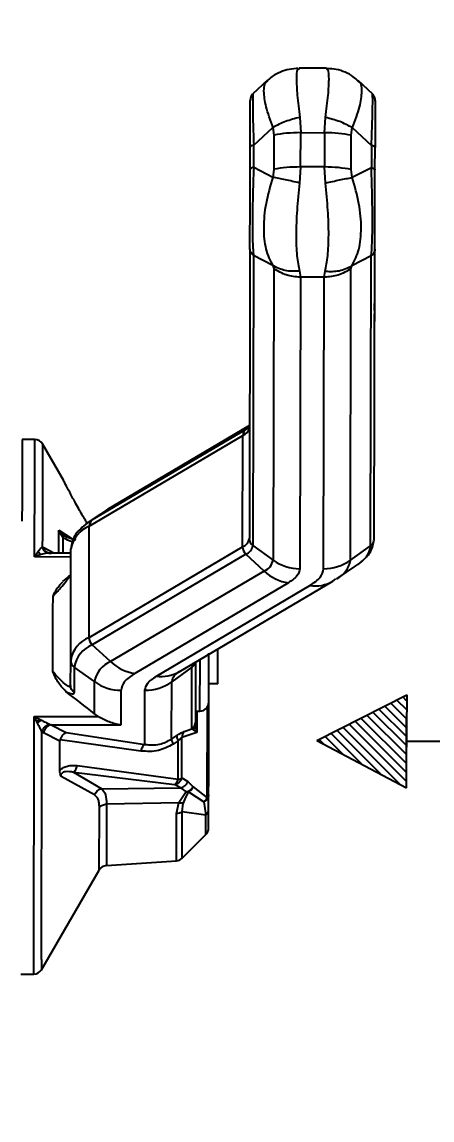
# Model space of a CAD drawing. Header units: millimetres. Extents: x 2687 to 4367, y 1046 to 2234.
# Drawn here: x 3311.6 to 3357.6, y 1963.7 to 2086.9 of the extents above; entities that cross this region are included whole.
import ezdxf

# ---------------------------------------------------------------- set-up
doc = ezdxf.new("R2010")
doc.units = ezdxf.units.MM
doc.layers.add('AM_5', color=3, linetype='Continuous', lineweight=25)
doc.layers.add('layer 1', color=7, linetype='Continuous')
doc.styles.add('SLDTEXTSTYLE1', font='txt.shx', dxfattribs={"width": 0.7, "bigfont": 'gbcbig.shx'})
doc.dimstyles.new('SLDDIMSTYLE12$0', dxfattribs={"dimtxt": 12, "dimasz": 10, "dimexe": 0, "dimexo": 0.0625, "dimgap": 0.875, "dimtad": 1, "dimdec": 1, "dimlfac": 1.8, "dimrnd": 1e-09, "dimzin": 12, "dimdsep": 46, "dimtxsty": 'SLDTEXTSTYLE1', "dimcen": 0.09, "dimdle": 8.16, "dimclrd": 3, "dimclre": 3, "dimadec": 0, "dimazin": 3, "dimtfac": 1, "dimtdec": 1, "dimtofl": 0, "dimtmove": 0, "dimatfit": 3, "dimfxl": 0, "dimfrac": 2, "dimtolj": 1, "dimlwd": 5, "dimlwe": 5, "dimarcsym": 0})

# ---------------------------------------------------------------- blocks, each defined once
blk = doc.blocks.new('*D17')
at = {"layer": 'AM_5', "color": 3, "lineweight": 5, "transparency": 16777216}
blk.add_line((3250.25, 2170.82), (3430.08, 2170.82), dxfattribs=at)
at = {"layer": 'AM_5', "color": 3, "linetype": 'Continuous', "lineweight": 5, "transparency": 16777216}
for p, q in [((3430.08, 2160.82), (3430.08, 1882.08)), ((3297.25, 1872.08), (3430.08, 1872.08))]:
    blk.add_line(p, q, dxfattribs=at)
at = {"layer": 'AM_5', "color": 3, "transparency": 16777216}
for points in [[(3428.41, 2160.82), (3431.74, 2160.82), (3430.08, 2170.82)], [(3428.41, 1882.08), (3431.74, 1882.08), (3430.08, 1872.08)]]:
    blk.add_solid(points, dxfattribs=at)
at = {"layer": 'Defpoints', "color": 0, "transparency": 16777216}
for p in [(3250.19, 2170.82), (3297.19, 1872.08), (3430.08, 1872.08)]:
    blk.add_point(p, dxfattribs=at)
at = {"layer": 'AM_5', "color": 0, "transparency": 16777216, "insert": (3423.2, 2021.45), "char_height": 12, "attachment_point": 5, "rotation": 90, "style": 'SLDTEXTSTYLE1'}
blk.add_mtext('\\A1;300', dxfattribs=at)

msp = doc.modelspace()

# ---------------------------------------------------------------- hatches: boundary and pattern name
at = {"layer": 'layer 1'}
h = msp.add_hatch(dxfattribs=at)
h.set_pattern_fill('ANSI31', color=256, scale=0.225, angle=90)
h.set_pattern_definition([(135, (2145.09776, -5111.42365), (-0.50513941, -0.50513941), [])])
h.paths.add_polyline_path([(3354.768, 2011.39), (3344.662, 2006.248), (3354.697, 2000.968), (3354.697, 2006.18)])

# ---------------------------------------------------------------- linework, layer by layer
at = {"color": 7, "linetype": 'Continuous', "lineweight": 25}
for p, q in [((3342.667, 2081.612), (3342.58, 2081.559)), ((3345.736, 2081.705), (3342.667, 2081.712)), ((3345.825, 2081.55), (3345.735, 2081.606)), ((3339.104, 2080.324), (3337.463, 2078.809)), ((3339.095, 2080.239), (3339.155, 2080.266)), ((3349.241, 2080.242), (3349.307, 2080.211)), ((3350.929, 2078.778), (3349.294, 2080.302)), ((3342.744, 2076.181), (3342.853, 2074.468)), ((3345.519, 2074.462), (3345.636, 2076.175)), ((3337.583, 2073.062), (3339.741, 2075.055)), ((3339.741, 2075.055), (3339.852, 2074.198)), ((3348.519, 2074.18), (3348.633, 2075.036)), ((3348.633, 2075.036), (3350.783, 2073.034)), ((3339.852, 2074.198), (3339.844, 2070.353)), ((3342.844, 2070.622), (3342.853, 2074.468)), ((3342.853, 2074.468), (3345.519, 2074.462)), ((3345.519, 2074.462), (3345.511, 2070.617)), ((3348.51, 2070.335), (3348.519, 2074.18)), ((3337.177, 2070.343), (3337.182, 2072.842)), ((3337.578, 2070.562), (3337.583, 2073.062)), ((3350.783, 2073.034), (3350.778, 2070.534)), ((3351.177, 2070.313), (3351.182, 2072.812)), ((3339.729, 2069.45), (3337.578, 2070.562)), ((3339.844, 2070.353), (3339.729, 2069.45)), ((3342.844, 2070.622), (3342.728, 2068.816)), ((3345.511, 2070.617), (3342.844, 2070.622)), ((3345.62, 2068.81), (3345.511, 2070.617)), ((3348.621, 2069.431), (3348.51, 2070.335)), ((3350.778, 2070.534), (3348.621, 2069.431)), ((3351.152, 2058.663), (3351.171, 2067.267)), ((3337.158, 2061.437), (3337.089, 2028.918)), ((3351.089, 2028.888), (3351.158, 2061.407)), ((3337.556, 2060.667), (3337.487, 2028.148)), ((3339.708, 2059.555), (3337.556, 2060.667)), ((3350.756, 2060.639), (3348.6, 2059.536)), ((3350.687, 2028.12), (3350.756, 2060.639)), ((3339.708, 2059.555), (3339.82, 2059.221)), ((3339.82, 2059.221), (3339.75, 2026.509)), ((3342.707, 2058.921), (3342.818, 2058.253)), ((3345.485, 2058.248), (3345.599, 2058.915)), ((3348.417, 2026.491), (3348.487, 2059.203)), ((3348.487, 2059.203), (3348.6, 2059.536)), ((3342.818, 2058.253), (3342.748, 2025.542)), ((3345.485, 2058.248), (3342.818, 2058.253)), ((3345.415, 2025.536), (3345.485, 2058.248)), ((3351.148, 2056.901), (3351.151, 2058.337)), ((3351.147, 2056.461), (3351.148, 2056.491)), ((3351.143, 2054.525), (3351.147, 2056.116)), ((3351.137, 2051.485), (3351.142, 2053.793)), ((3351.133, 2049.549), (3351.136, 2051.14)), ((3337.116, 2041.587), (3321.566, 2032.417)), ((3337.116, 2041.593), (3321.737, 2032.525)), ((3319.144, 2030.329), (3336.367, 2040.486)), ((3319.508, 2031.051), (3336.731, 2041.208)), ((3336.34, 2027.99), (3336.367, 2040.486)), ((3336.731, 2041.208), (3337.115, 2041.463)), ((3336.877, 2041.299), (3336.731, 2041.208)), ((3337.028, 2041.333), (3336.969, 2041.363)), ((3337.11, 2041.338), (3337.115, 2041.415)), ((3313.035, 2040.048), (3311.612, 2040.051)), ((3316.236, 2035.48), (3313.894, 2039.556)), ((3321.231, 2032.208), (3319.133, 2030.817)), ((3319.508, 2031.051), (3321.566, 2032.417)), ((3321.566, 2032.417), (3321.231, 2032.208)), ((3321.736, 2032.523), (3321.372, 2032.275)), ((3321.566, 2032.417), (3321.737, 2032.525)), ((3319.133, 2030.817), (3319.508, 2031.051)), ((3315.74, 2027.292), (3315.745, 2029.851)), ((3315.745, 2029.851), (3315.88, 2029.533)), ((3315.94, 2029.589), (3315.745, 2029.851)), ((3315.745, 2029.851), (3317.216, 2028.876)), ((3315.88, 2029.533), (3315.94, 2029.589)), ((3315.88, 2029.533), (3316.177, 2029.089)), ((3316.329, 2029.236), (3315.94, 2029.589)), ((3319.117, 2017.833), (3319.144, 2030.329)), ((3313.875, 2027.982), (3314.059, 2027.911)), ((3316.177, 2029.089), (3316.173, 2027.291)), ((3317.641, 2028.747), (3316.649, 2029.048)), ((3319.117, 2017.833), (3336.34, 2027.99)), ((3337.487, 2028.148), (3339.75, 2026.509)), ((3348.417, 2026.491), (3350.687, 2028.12)), ((3313.007, 2026.859), (3313.384, 2027.434)), ((3313.76, 2027.134), (3313.007, 2026.859)), ((3317.084, 2026.85), (3313.007, 2026.859)), ((3314.059, 2027.911), (3315.223, 2027.293)), ((3314.358, 2027.366), (3314.42, 2027.355)), ((3314.465, 2027.286), (3314.368, 2027.362)), ((3314.74, 2027.289), (3314.462, 2027.276)), ((3317.085, 2027.289), (3314.616, 2027.295)), ((3314.923, 2027.255), (3314.74, 2027.289)), ((3317.059, 2015.28), (3317.086, 2027.776)), ((3336.701, 2027.174), (3319.478, 2017.017)), ((3338.752, 2025.272), (3336.701, 2027.174)), ((3346.944, 2024.457), (3349.041, 2025.847)), ((3338.752, 2025.272), (3321.529, 2015.115)), ((3346.438, 2024.141), (3346.802, 2024.39)), ((3346.861, 2024.403), (3346.944, 2024.457)), ((3341.47, 2023.956), (3324.246, 2013.799)), ((3326.664, 2013.484), (3343.887, 2023.641)), ((3329.214, 2013.983), (3346.437, 2024.14)), ((3346.437, 2024.14), (3346.609, 2024.247)), ((3321.529, 2015.115), (3319.478, 2017.017)), ((3333.465, 2016.49), (3333.562, 2016.49)), ((3333.554, 2012.623), (3333.562, 2016.49)), ((3317.053, 2012.427), (3317.059, 2015.28)), ((3317.458, 2014.51), (3317.452, 2011.658)), ((3319.721, 2012.871), (3317.458, 2014.51)), ((3330.658, 2014.482), (3328.388, 2012.853)), ((3330.643, 2007.56), (3330.658, 2014.482)), ((3331.059, 2015.071), (3331.048, 2009.825)), ((3331.547, 2009.572), (3331.56, 2015.366)), ((3319.713, 2009.27), (3319.721, 2012.871)), ((3328.374, 2006.426), (3328.388, 2012.853)), ((3333.554, 2012.623), (3332.554, 2012.625)), ((3322.711, 2008.013), (3322.719, 2011.904)), ((3325.373, 2005.833), (3325.385, 2011.898)), ((3331.048, 2009.825), (3331.045, 2008.328)), ((3331.047, 2009.573), (3331.547, 2009.572)), ((3331.201, 2009.573), (3331.196, 2007.149)), ((3332.373, 1999.818), (3332.394, 2010.038)), ((3312.907, 1980.048), (3312.968, 2008.959)), ((3312.968, 2008.959), (3320.179, 2008.944)), ((3313.256, 2008.383), (3312.968, 2008.959)), ((3312.968, 2008.959), (3313.545, 2008.662)), ((3313.343, 2008.209), (3313.256, 2008.383)), ((3313.545, 2008.662), (3313.72, 2008.573)), ((3320.179, 2008.944), (3319.713, 2009.27)), ((3331.045, 2008.328), (3331.044, 2008.054)), ((3314.015, 2007.122), (3313.831, 2007.247)), ((3315.849, 2006.187), (3314.015, 2007.122)), ((3314.699, 2008.095), (3314.882, 2008.03)), ((3314.882, 2008.03), (3316.563, 2007.154)), ((3314.882, 2008.03), (3322.711, 2008.013)), ((3316.563, 2007.154), (3325.373, 2005.833)), ((3331.196, 2007.149), (3329.538, 2006.601)), ((3329.786, 2007.275), (3330.643, 2007.56)), ((3330.643, 2007.56), (3330.775, 2007.467)), ((3330.775, 2007.467), (3331.196, 2007.149)), ((3331.034, 2007.933), (3331.018, 2008.111)), ((3331.055, 2007.838), (3331.026, 2007.896)), ((3331.081, 2007.833), (3331.044, 2008.054)), ((3331.196, 2007.149), (3331.081, 2007.833)), ((3315.842, 2002.911), (3315.849, 2006.187)), ((3315.873, 2006.359), (3315.849, 2006.187)), ((3324.939, 2005.079), (3315.873, 2006.359)), ((3328.374, 2006.426), (3328.957, 2006.821)), ((3329.124, 2006.226), (3328.54, 2005.846)), ((3329.114, 2001.912), (3329.124, 2006.226)), ((3317.787, 2003.453), (3329.114, 2001.912)), ((3319.731, 2000.154), (3315.996, 2002.226)), ((3317.389, 2002.73), (3320.563, 2000.856)), ((3317.389, 2002.73), (3328.716, 2001.325)), ((3320.563, 2000.856), (3329.38, 2000.961)), ((3329.38, 2000.961), (3328.716, 2001.325)), ((3329.38, 2000.961), (3329.989, 2000.492)), ((3329.529, 2002.064), (3330.193, 2001.676)), ((3330.193, 2001.676), (3330.786, 2001.08)), ((3330.786, 2001.08), (3332.373, 1999.818)), ((3329.989, 2000.492), (3329.172, 1999.268)), ((3330.273, 2000.501), (3330.133, 2000.487)), ((3330.273, 2000.501), (3331.992, 1999.39)), ((3332.524, 1998.498), (3332.527, 2000.185)), ((3320.265, 1991.735), (3320.28, 1998.816)), ((3321.077, 1999.119), (3321.062, 1992.23)), ((3329.172, 1999.268), (3321.077, 1999.119)), ((3328.924, 1998.082), (3329.172, 1999.268)), ((3329.562, 1998.281), (3329.687, 1999.241)), ((3331.992, 1999.39), (3332.229, 1997.899)), ((3332.229, 1997.899), (3329.562, 1998.281)), ((3332.226, 1996.268), (3332.229, 1997.899)), ((3332.225, 1995.714), (3332.226, 1996.268)), ((3329.551, 1993.052), (3332.225, 1995.714)), ((3329.551, 1993.052), (3329.552, 1993.709)), ((3321.062, 1992.23), (3328.916, 1992.763)), ((3313.774, 1980.546), (3320.265, 1991.735)), ((3313.776, 1981.689), (3313.774, 1980.546)), ((3311.484, 1980.051), (3312.907, 1980.048))]:
    msp.add_line(p, q, dxfattribs=at)
at = {"color": 7, "linetype": 'Continuous', "lineweight": 25, "flags": 128}
for points in [[(3336.993, 2041.38), (3336.913, 2041.323), (3336.877, 2041.299)], [(3311.612, 2040.051), (3311.612, 2040.02), (3311.612, 2039.696), (3311.61, 2039.024), (3311.608, 2038.013), (3311.605, 2036.674), (3311.602, 2035.023), (3311.597, 2033.079), (3311.593, 2030.865)], [(3318.805, 2030.586), (3319.041, 2030.755), (3319.133, 2030.817)], [(3351.061, 2028.668), (3351.082, 2028.777), (3351.089, 2028.888)], [(3331.039, 2015.06), (3331.032, 2015.029), (3331.028, 2015.013)], [(3329.529, 2002.064), (3329.53, 2002.61), (3329.531, 2003.163), (3329.532, 2003.723), (3329.533, 2004.289), (3329.535, 2004.86), (3329.536, 2005.436), (3329.537, 2006.017), (3329.538, 2006.601)]]:
    msp.add_lwpolyline(points, dxfattribs=at)
at = {"color": 7, "linetype": 'Continuous', "lineweight": 25}
for centre, radius, start, end in [((3335.858, 2041.68), 1.298, 293.08147, 344.71047), ((3337.221, 2040.508), 0.854, 124.96394, 181.4796), ((3313.033, 2039.048), 1, 29.87752, 88.78166), ((3319.997, 2030.351), 0.854, 124.96424, 181.47959), ((3320.431, 2027.186), 3.397, 112.27537, 169.98802), ((3335.872, 2029.133), 1.235, 292.27534, 349.98804), ((3337.464, 2027.999), 1.124, 180.45492, 227.25342), ((3336.21, 2028.374), 1.297, 292.27555, 349.98754), ((3338.038, 2028.922), 0.95, 180.20287, 234.51476), ((3348.41, 2028.259), 2.281, 310.49638, 356.50834), ((3350.134, 2028.9), 0.956, 305.32842, 345.9426), ((3338.128, 2026.796), 1.647, 292.27534, 349.98804), ((3342.75, 2030.674), 5.133, 234.24005, 269.98181), ((3345.435, 2030.669), 5.133, 269.77321, 305.51496), ((3345.667, 2026.931), 2.785, 297.28452, 350.89381), ((3345.964, 2030.585), 5.649, 303.00168, 314.03972), ((3342.178, 2028.883), 4.978, 226.51011, 261.8155), ((3344.44, 2027.575), 3.973, 261.99352, 300.1682), ((3320.405, 2014.689), 3.397, 112.27534, 169.98804), ((3320.742, 2013.93), 3.335, 112.27534, 169.98804), ((3320.241, 2017.842), 1.124, 180.45496, 227.25325), ((3318.009, 2015.283), 0.95, 180.20285, 234.51412), ((3322.661, 2012.352), 2.985, 112.27534, 169.98804), ((3324.955, 2018.726), 4.978, 226.51012, 261.8155), ((3330.101, 2015.264), 0.96, 305.41486, 344.83941), ((3331.436, 2014.457), 0.779, 142.71658, 178.13099), ((3327.217, 2017.418), 3.973, 261.99352, 300.1682), ((3329.915, 2012.605), 1.547, 116.74671, 170.79661), ((3322.72, 2017.036), 5.133, 234.24006, 269.98181), ((3325.406, 2017.031), 5.133, 269.77306, 305.51487), ((3331.549, 2010.572), 1, 269.87751, 359.87751), ((3330.479, 2006.638), 0.941, 137.39243, 182.2552), ((3331.519, 1996.423), 1, 314.87872, 359.87751), ((3328.845, 1993.76), 1, 274.41022, 314.87938), ((3321.13, 1991.233), 1, 93.87747, 149.87695), ((3312.909, 1981.048), 1, 269.87751, 329.8775)]:
    msp.add_arc(centre, radius, start, end, dxfattribs=at)
msp.add_ellipse((3307.715, 2010.059), major_axis=(39.739, -29.602), ratio=0.1347016, start_param=1.3656679, end_param=1.4483144, dxfattribs=at)
for points, knots in [([(3342.583, 2081.669), (3342.241, 2081.651), (3341.551, 2081.614), (3340.557, 2081.291), (3339.706, 2080.846), (3339.26, 2080.437), (3339.073, 2080.265)], [0, 0, 0, 0, 0.2636482, 0.533255, 0.8030343, 1, 1, 1, 1]), ([(3342.58, 2081.559), (3342.541, 2081.551), (3342.403, 2081.524), (3342.351, 2080.548), (3342.428, 2078.77), (3342.637, 2077.054), (3342.744, 2076.181)], [0, 0, 0, 0, 0.1160538, 0.4072247, 0.6985704, 1, 1, 1, 1]), ([(3345.636, 2076.175), (3345.746, 2077.047), (3345.962, 2078.762), (3346.047, 2080.539), (3346, 2081.514), (3345.863, 2081.542), (3345.825, 2081.55)], [0, 0, 0, 0, 0.3023528, 0.5946015, 0.8866637, 1, 1, 1, 1]), ([(3349.329, 2080.238), (3349.141, 2080.412), (3348.697, 2080.824), (3347.846, 2081.273), (3346.854, 2081.6), (3346.164, 2081.64), (3345.823, 2081.659)], [0, 0, 0, 0, 0.1977901, 0.4672889, 0.7366185, 1, 1, 1, 1]), ([(3339.741, 2075.055), (3339.45, 2075.86), (3338.877, 2077.443), (3338.681, 2079.156), (3338.766, 2080.112), (3339.059, 2080.225), (3339.095, 2080.239)], [0, 0, 0, 0, 0.32510353, 0.63958996, 0.95632055, 1, 1, 1, 1]), ([(3349.307, 2080.211), (3349.342, 2080.197), (3349.632, 2080.082), (3349.71, 2079.128), (3349.508, 2077.42), (3348.928, 2075.84), (3348.633, 2075.036)], [0, 0, 0, 0, 0.0437585, 0.3588199, 0.6740807, 1, 1, 1, 1]), ([(3337.466, 2078.802), (3337.455, 2078.792), (3337.385, 2078.728), (3337.296, 2078.576), (3337.209, 2078.357), (3337.199, 2078.201), (3337.194, 2078.124)], [0, 0, 0, 0, 0.0623363, 0.3776324, 0.693034, 1, 1, 1, 1]), ([(3337.521, 2078.742), (3337.513, 2078.772), (3337.475, 2078.911), (3337.458, 2078.05), (3337.482, 2076.088), (3337.548, 2074.123), (3337.583, 2073.062)], [0, 0, 0, 0, 0.0799609, 0.3699951, 0.6599223, 1, 1, 1, 1]), ([(3350.783, 2073.034), (3350.822, 2074.086), (3350.896, 2076.043), (3350.929, 2078.007), (3350.916, 2078.879), (3350.878, 2078.74), (3350.869, 2078.71)], [0, 0, 0, 0, 0.3373309, 0.6273478, 0.9171835, 1, 1, 1, 1]), ([(3351.194, 2078.094), (3351.189, 2078.171), (3351.179, 2078.327), (3351.093, 2078.546), (3351.006, 2078.699), (3350.937, 2078.761), (3350.926, 2078.771)], [0, 0, 0, 0, 0.3080927, 0.6246521, 0.9411056, 1, 1, 1, 1]), ([(3337.182, 2072.842), (3337.185, 2073.822), (3337.188, 2075.22), (3337.191, 2076.614), (3337.192, 2077.375), (3337.193, 2077.861), (3337.194, 2078.155), (3337.194, 2078.055), (3337.194, 2078.02)], [0, 0, 0, 0, 0.3430655, 0.489647, 0.6330797, 0.7764735, 0.9232465, 1, 1, 1, 1]), ([(3351.193, 2077.986), (3351.194, 2078.022), (3351.194, 2078.123), (3351.193, 2077.824), (3351.192, 2077.333), (3351.19, 2076.568), (3351.187, 2075.175), (3351.185, 2073.784), (3351.182, 2072.812)], [0, 0, 0, 0, 0.0793091, 0.2259045, 0.3693521, 0.5127847, 0.6595677, 1, 1, 1, 1]), ([(3342.744, 2076.181), (3342.2, 2076.042), (3341.112, 2075.764), (3340.198, 2075.291), (3339.741, 2075.055)], [0, 0, 0, 0, 0.5000023, 1, 1, 1, 1]), ([(3348.633, 2075.036), (3348.177, 2075.274), (3347.265, 2075.751), (3346.179, 2076.034), (3345.636, 2076.175)], [0, 0, 0, 0, 0.4999977, 1, 1, 1, 1]), ([(3337.158, 2061.437), (3337.159, 2061.814), (3337.16, 2062.352), (3337.163, 2063.685), (3337.165, 2064.761), (3337.168, 2065.974), (3337.172, 2067.858), (3337.175, 2069.321), (3337.177, 2070.343)], [0, 0, 0, 0, 0.2713523, 0.38737, 0.5008964, 0.614411, 0.7305771, 1, 1, 1, 1]), ([(3337.578, 2070.562), (3337.538, 2069.441), (3337.465, 2067.355), (3337.427, 2064.361), (3337.453, 2061.934), (3337.52, 2061.111), (3337.556, 2060.667)], [0, 0, 0, 0, 0.2683795, 0.4991161, 0.7297085, 1, 1, 1, 1]), ([(3350.756, 2060.639), (3350.794, 2061.078), (3350.865, 2061.895), (3350.902, 2064.308), (3350.877, 2067.307), (3350.813, 2069.403), (3350.778, 2070.534)], [0, 0, 0, 0, 0.2680966, 0.4988227, 0.7294637, 1, 1, 1, 1]), ([(3351.158, 2061.407), (3351.159, 2061.78), (3351.16, 2062.314), (3351.163, 2063.636), (3351.165, 2064.71), (3351.168, 2065.921), (3351.172, 2067.812), (3351.175, 2069.282), (3351.177, 2070.313)], [0, 0, 0, 0, 0.2691806, 0.3853625, 0.4988695, 0.6124074, 0.7284377, 1, 1, 1, 1]), ([(3339.729, 2069.45), (3339.436, 2068.468), (3338.86, 2066.537), (3338.625, 2063.735), (3338.848, 2061.257), (3339.418, 2060.129), (3339.708, 2059.555)], [0, 0, 0, 0, 0.2541677, 0.5000156, 0.7457168, 1, 1, 1, 1]), ([(3342.728, 2068.816), (3342.188, 2068.944), (3341.102, 2069.201), (3340.189, 2069.367), (3339.729, 2069.45)], [0, 0, 0, 0, 0.4968676, 1, 1, 1, 1]), ([(3342.728, 2068.816), (3342.618, 2067.795), (3342.401, 2065.787), (3342.308, 2062.956), (3342.39, 2060.508), (3342.6, 2059.456), (3342.707, 2058.921)], [0, 0, 0, 0, 0.2542602, 0.5000155, 0.7456229, 1, 1, 1, 1]), ([(3345.599, 2058.915), (3345.708, 2059.45), (3345.922, 2060.501), (3346.015, 2062.948), (3345.933, 2065.78), (3345.726, 2067.788), (3345.62, 2068.81)], [0, 0, 0, 0, 0.2543723, 0.4999845, 0.7457353, 1, 1, 1, 1]), ([(3345.62, 2068.81), (3346.164, 2068.936), (3347.251, 2069.189), (3348.165, 2069.35), (3348.621, 2069.431)], [0, 0, 0, 0, 0.5000008, 1, 1, 1, 1]), ([(3348.6, 2059.536), (3348.89, 2060.104), (3349.465, 2061.228), (3349.701, 2063.704), (3349.478, 2066.514), (3348.91, 2068.448), (3348.621, 2069.431)], [0, 0, 0, 0, 0.2523714, 0.4999867, 0.7458393, 1, 1, 1, 1]), ([(3342.707, 2058.921), (3342.163, 2058.906), (3341.076, 2058.876), (3340.164, 2059.329), (3339.708, 2059.555)], [0, 0, 0, 0, 0.4999999, 1, 1, 1, 1]), ([(3345.599, 2058.915), (3346.139, 2058.897), (3347.226, 2058.862), (3348.14, 2059.311), (3348.6, 2059.536)], [0, 0, 0, 0, 0.49686743, 1, 1, 1, 1]), ([(3351.139, 2052.584), (3351.139, 2052.688), (3351.14, 2052.96), (3351.141, 2053.503), (3351.142, 2054.044), (3351.143, 2054.157)], [0, 0, 0, 0, 0.3316011, 0.8605175, 1, 1, 1, 1]), ([(3351.139, 2052.395), (3351.139, 2052.39), (3351.139, 2052.374), (3351.139, 2052.499), (3351.139, 2052.584)], [0, 0, 0, 0, 0.3310024, 1, 1, 1, 1]), ([(3313.007, 2026.859), (3313.01, 2028.263), (3313.016, 2031.073), (3313.023, 2034.499), (3313.029, 2037.222), (3313.033, 2039.055), (3313.035, 2039.998), (3313.035, 2039.951), (3313.035, 2039.934)], [0, 0, 0, 0, 0.1799587, 0.3599173, 0.539876, 0.7198347, 0.8997934, 1, 1, 1, 1]), ([(3313.9, 2039.508), (3313.9, 2039.521), (3313.9, 2039.625), (3313.899, 2039.192), (3313.897, 2038.173), (3313.893, 2036.463), (3313.888, 2034.173), (3313.882, 2031.369), (3313.878, 2029.111), (3313.875, 2027.982)], [0, 0, 0, 0, 0.0217233, 0.1847696, 0.3478159, 0.5108621, 0.6739081, 0.8369541, 1, 1, 1, 1]), ([(3318.928, 2030.608), (3318.855, 2030.727), (3318.547, 2031.23), (3318.061, 2032.077), (3317.464, 2033.151), (3316.924, 2034.158), (3316.477, 2035.016), (3316.246, 2035.465), (3316.236, 2035.476), (3316.234, 2035.478)], [0, 0, 0, 0, 0.0645029, 0.2723656, 0.3928511, 0.5848746, 0.7776318, 0.9511742, 1, 1, 1, 1]), ([(3318.897, 2030.653), (3318.402, 2030.241), (3317.409, 2029.411), (3317.212, 2028.47), (3317.113, 2027.997)], [0, 0, 0, 0, 0.4978748, 1, 1, 1, 1]), ([(3316.329, 2029.236), (3316.316, 2029.229), (3316.29, 2029.216), (3316.215, 2029.132), (3316.177, 2029.089)], [0, 0, 0, 0, 0.4911669, 1, 1, 1, 1]), ([(3316.658, 2029.046), (3316.637, 2029.056), (3316.53, 2029.105), (3316.418, 2029.178), (3316.329, 2029.236)], [0, 0, 0, 0, 0.2007968, 1, 1, 1, 1]), ([(3313.384, 2027.434), (3313.484, 2027.57), (3313.66, 2027.808), (3313.81, 2027.929), (3313.875, 2027.982)], [0, 0, 0, 0, 0.5684211, 1, 1, 1, 1]), ([(3314.74, 2027.289), (3314.645, 2027.295), (3314.449, 2027.305), (3314.186, 2027.454), (3313.977, 2027.684), (3313.908, 2027.885), (3313.875, 2027.982)], [0, 0, 0, 0, 0.2432277, 0.5000045, 0.7567789, 1, 1, 1, 1]), ([(3316.177, 2029.089), (3316.285, 2029.018), (3316.514, 2028.866), (3316.907, 2028.682), (3317.18, 2028.617), (3317.323, 2028.584)], [0, 0, 0, 0, 0.2969994, 0.6323688, 1, 1, 1, 1]), ([(3349.278, 2026.011), (3349.772, 2026.424), (3350.765, 2027.253), (3350.962, 2028.195), (3351.061, 2028.667)], [0, 0, 0, 0, 0.4978748, 1, 1, 1, 1]), ([(3313.76, 2027.134), (3313.694, 2027.172), (3313.562, 2027.247), (3313.443, 2027.372), (3313.384, 2027.434)], [0, 0, 0, 0, 0.4999991, 1, 1, 1, 1]), ([(3314.462, 2027.276), (3314.422, 2027.275), (3314.208, 2027.269), (3313.961, 2027.195), (3313.76, 2027.134)], [0, 0, 0, 0, 0.1842245, 1, 1, 1, 1]), ([(3314.923, 2027.255), (3314.825, 2027.251), (3314.622, 2027.243), (3314.351, 2027.378), (3314.144, 2027.606), (3314.087, 2027.811), (3314.059, 2027.911)], [0, 0, 0, 0, 0.2423329, 0.4999383, 0.7575772, 1, 1, 1, 1]), ([(3315.074, 2022.449), (3315.355, 2022.755), (3315.857, 2023.3), (3316.457, 2024.005), (3316.788, 2024.428), (3316.952, 2024.655), (3317.006, 2024.75), (3317.029, 2024.792)], [0, 0, 0, 0, 0.3800989, 0.6787149, 0.8002606, 0.9135692, 1, 1, 1, 1]), ([(3317.034, 2024.792), (3316.981, 2024.77), (3316.87, 2024.725), (3316.543, 2024.438), (3316.256, 2024.201), (3316.128, 2024.095)], [0, 0, 0, 0, 0.3370915, 0.7019386, 1, 1, 1, 1]), ([(3317.029, 2024.792), (3317.035, 2024.802), (3317.076, 2024.87), (3317.078, 2024.899), (3317.08, 2024.924)], [0, 0, 0, 0, 0.14984552, 1, 1, 1, 1]), ([(3315.074, 2022.449), (3315.266, 2022.862), (3315.542, 2023.456), (3316.019, 2023.915), (3316.165, 2024.055)], [0, 0, 0, 0, 0.6940675, 1, 1, 1, 1]), ([(3332.527, 2000.185), (3332.529, 2001.124), (3332.533, 2003.035), (3332.541, 2006.574), (3332.549, 2010.285), (3332.556, 2013.52), (3332.559, 2015.275), (3332.561, 2015.935)], [0, 0, 0, 0, 0.2139671, 0.435408, 0.656849, 0.8708161, 1, 1, 1, 1]), ([(3332.549, 2010.57), (3332.549, 2010.644), (3332.55, 2010.757), (3332.551, 2011.443), (3332.553, 2012.152), (3332.555, 2013.033), (3332.557, 2014.314), (3332.56, 2015.378), (3332.561, 2016.07)], [0, 0, 0, 0, 0.2394568, 0.3683607, 0.5, 0.6316393, 0.7605432, 1, 1, 1, 1]), ([(3316.528, 2011.756), (3316.242, 2012.057), (3315.618, 2012.717), (3315.254, 2013.547), (3315.057, 2013.997)], [0, 0, 0, 0, 0.4568472, 1, 1, 1, 1]), ([(3317.004, 2012.322), (3316.98, 2012.311), (3316.926, 2012.287), (3316.762, 2012.354), (3316.432, 2012.57), (3315.836, 2013.113), (3315.336, 2013.68), (3315.057, 2013.997)], [0, 0, 0, 0, 0.0880689, 0.2011384, 0.3224176, 0.6207055, 1, 1, 1, 1]), ([(3329.222, 2013.991), (3329.208, 2013.982), (3329.19, 2013.97), (3329.217, 2013.984), (3329.223, 2013.987)], [0, 0, 0, 0, 0.7721606, 1, 1, 1, 1]), ([(3317.053, 2012.427), (3317.052, 2012.382), (3317.05, 2012.329), (3317.009, 2012.322), (3317.004, 2012.322)], [0, 0, 0, 0, 0.8613584, 1, 1, 1, 1]), ([(3317.086, 2012.191), (3317.083, 2012.196), (3317.055, 2012.271), (3317.054, 2012.352), (3317.053, 2012.427)], [0, 0, 0, 0, 0.0712594, 1, 1, 1, 1]), ([(3317.452, 2011.658), (3317.393, 2011.706), (3317.277, 2011.804), (3317.151, 2011.988), (3317.107, 2012.125), (3317.086, 2012.191)], [0, 0, 0, 0, 0.3420823, 0.6841646, 1, 1, 1, 1]), ([(3316.528, 2011.756), (3316.667, 2011.691), (3316.941, 2011.564), (3317.229, 2011.496), (3317.417, 2011.516), (3317.44, 2011.61), (3317.452, 2011.658)], [0, 0, 0, 0, 0.2643449, 0.5180732, 0.7521058, 1, 1, 1, 1]), ([(3313.256, 2008.383), (3313.303, 2008.431), (3313.396, 2008.528), (3313.495, 2008.617), (3313.545, 2008.662)], [0, 0, 0, 0, 0.5, 1, 1, 1, 1]), ([(3313.72, 2008.573), (3313.655, 2008.518), (3313.523, 2008.406), (3313.404, 2008.276), (3313.343, 2008.209)], [0, 0, 0, 0, 0.4869219, 1, 1, 1, 1]), ([(3313.72, 2008.573), (3313.898, 2008.482), (3314.246, 2008.306), (3314.55, 2008.164), (3314.699, 2008.095)], [0, 0, 0, 0, 0.5125457, 1, 1, 1, 1]), ([(3322.711, 2008.013), (3322.706, 2008.014), (3322.258, 2008.07), (3321.392, 2008.278), (3320.572, 2008.728), (3320.179, 2008.944)], [0, 0, 0, 0, 0.0050146, 0.5222206, 1, 1, 1, 1]), ([(3313.831, 2007.247), (3313.763, 2007.38), (3313.613, 2007.672), (3313.438, 2008.02), (3313.343, 2008.209)], [0, 0, 0, 0, 0.4544713, 1, 1, 1, 1]), ([(3313.776, 1981.689), (3313.777, 1982.156), (3313.779, 1983.089), (3313.784, 1985.26), (3313.79, 1987.939), (3313.796, 1991.124), (3313.804, 1994.728), (3313.812, 1998.676), (3313.821, 2002.873), (3313.828, 2005.789), (3313.831, 2007.247)], [0, 0, 0, 0, 0.1249998, 0.2499997, 0.3749996, 0.4999996, 0.6249996, 0.7499997, 0.8749998, 1, 1, 1, 1]), ([(3313.831, 2007.247), (3313.864, 2007.343), (3313.933, 2007.542), (3314.144, 2007.803), (3314.408, 2008.005), (3314.604, 2008.065), (3314.699, 2008.095)], [0, 0, 0, 0, 0.24321933, 0.49998917, 0.75676549, 1, 1, 1, 1]), ([(3314.882, 2008.03), (3314.784, 2008.005), (3314.58, 2007.954), (3314.309, 2007.74), (3314.101, 2007.452), (3314.043, 2007.23), (3314.015, 2007.122)], [0, 0, 0, 0, 0.2423132, 0.4999118, 0.7575586, 1, 1, 1, 1]), ([(3316.563, 2007.154), (3316.562, 2007.154), (3316.56, 2007.153), (3316.555, 2007.152), (3316.536, 2007.147), (3316.465, 2007.123), (3316.328, 2007.051), (3316.141, 2006.886), (3315.973, 2006.643), (3315.905, 2006.45), (3315.873, 2006.359)], [0, 0, 0, 0, 0.0021587, 0.0060527, 0.0190753, 0.0664028, 0.2502171, 0.5000718, 0.7657091, 1, 1, 1, 1]), ([(3328.957, 2006.821), (3329.122, 2006.928), (3329.436, 2007.132), (3329.673, 2007.229), (3329.786, 2007.275)], [0, 0, 0, 0, 0.5248892, 1, 1, 1, 1]), ([(3330.775, 2007.467), (3330.814, 2007.507), (3330.894, 2007.589), (3330.978, 2007.734), (3331.033, 2007.891), (3331.041, 2008), (3331.044, 2008.054)], [0, 0, 0, 0, 0.2446462, 0.4957492, 0.7490338, 1, 1, 1, 1]), ([(3328.54, 2005.846), (3328.004, 2005.567), (3326.839, 2004.963), (3325.604, 2005.038), (3324.939, 2005.079)], [0, 0, 0, 0, 0.4609247, 1, 1, 1, 1]), ([(3325.373, 2005.833), (3325.329, 2005.804), (3325.239, 2005.745), (3325.114, 2005.568), (3325.007, 2005.343), (3324.961, 2005.165), (3324.939, 2005.079)], [0, 0, 0, 0, 0.2450812, 0.5000044, 0.7549251, 1, 1, 1, 1]), ([(3325.373, 2005.833), (3325.924, 2005.778), (3326.937, 2005.676), (3327.924, 2006.192), (3328.374, 2006.426)], [0, 0, 0, 0, 0.5442934, 1, 1, 1, 1]), ([(3328.374, 2006.426), (3328.37, 2006.397), (3328.362, 2006.336), (3328.391, 2006.197), (3328.449, 2006.032), (3328.51, 2005.908), (3328.54, 2005.846)], [0, 0, 0, 0, 0.2468964, 0.5003993, 0.7536943, 1, 1, 1, 1]), ([(3328.957, 2006.821), (3328.953, 2006.791), (3328.943, 2006.729), (3328.973, 2006.586), (3329.031, 2006.417), (3329.093, 2006.289), (3329.124, 2006.226)], [0, 0, 0, 0, 0.2465016, 0.5, 0.7534984, 1, 1, 1, 1]), ([(3329.538, 2006.601), (3329.512, 2006.588), (3329.457, 2006.561), (3329.314, 2006.444), (3329.203, 2006.316), (3329.124, 2006.226)], [0, 0, 0, 0, 0.2120064, 0.4434905, 1, 1, 1, 1]), ([(3315.842, 2002.911), (3315.94, 2003.007), (3316.148, 2003.212), (3316.592, 2003.397), (3317.15, 2003.503), (3317.56, 2003.471), (3317.787, 2003.453)], [0, 0, 0, 0, 0.1823359, 0.3887892, 0.661241, 1, 1, 1, 1]), ([(3317.389, 2002.73), (3317.43, 2002.759), (3317.514, 2002.817), (3317.628, 2002.987), (3317.726, 2003.201), (3317.767, 2003.37), (3317.787, 2003.453)], [0, 0, 0, 0, 0.2454954, 0.5, 0.7545046, 1, 1, 1, 1]), ([(3315.996, 2002.226), (3315.949, 2002.326), (3315.863, 2002.51), (3315.849, 2002.785), (3315.842, 2002.911)], [0, 0, 0, 0, 0.54168345, 1, 1, 1, 1]), ([(3315.996, 2002.226), (3315.99, 2002.26), (3315.98, 2002.325), (3315.988, 2002.43), (3316.022, 2002.531), (3316.084, 2002.618), (3316.166, 2002.686), (3316.296, 2002.756), (3316.726, 2002.866), (3317.09, 2002.791), (3317.389, 2002.73)], [0, 0, 0, 0, 0.0568929, 0.1087605, 0.1566899, 0.2041437, 0.2548575, 0.3103406, 0.4336006, 1, 1, 1, 1]), ([(3328.716, 2001.325), (3328.754, 2001.349), (3328.833, 2001.397), (3328.943, 2001.531), (3329.042, 2001.703), (3329.09, 2001.843), (3329.114, 2001.912)], [0, 0, 0, 0, 0.2434778, 0.4957413, 0.7502205, 1, 1, 1, 1]), ([(3328.716, 2001.325), (3328.803, 2001.347), (3328.934, 2001.38), (3329.077, 2001.465), (3329.146, 2001.516), (3329.18, 2001.544), (3329.197, 2001.558), (3329.205, 2001.566), (3329.21, 2001.57), (3329.212, 2001.572), (3329.213, 2001.572), (3329.213, 2001.572), (3329.213, 2001.572), (3329.213, 2001.573)], [0, 0, 0, 0, 0.4878415, 0.7421687, 0.8707162, 0.9351657, 0.9674126, 0.9835388, 0.9955544, 0.9987325, 0.9996036, 0.9998609, 1, 1, 1, 1]), ([(3329.114, 2001.912), (3329.196, 2001.931), (3329.361, 2001.97), (3329.473, 2002.033), (3329.529, 2002.064)], [0, 0, 0, 0, 0.5, 1, 1, 1, 1]), ([(3329.38, 2000.961), (3329.466, 2000.982), (3329.641, 2001.026), (3329.88, 2001.189), (3330.078, 2001.409), (3330.156, 2001.588), (3330.193, 2001.676)], [0, 0, 0, 0, 0.2440114, 0.4991729, 0.7547749, 1, 1, 1, 1]), ([(3329.989, 2000.492), (3330.071, 2000.514), (3330.235, 2000.558), (3330.445, 2000.685), (3330.642, 2000.855), (3330.732, 2000.996), (3330.786, 2001.08)], [0, 0, 0, 0, 0.25004, 0.5000807, 0.7004278, 1, 1, 1, 1]), ([(3330.786, 2001.08), (3330.725, 2000.96), (3330.604, 2000.719), (3330.383, 2000.574), (3330.273, 2000.501)], [0, 0, 0, 0, 0.5000043, 1, 1, 1, 1]), ([(3320.563, 2000.856), (3320.475, 2000.836), (3320.296, 2000.795), (3320.051, 2000.635), (3319.849, 2000.418), (3319.769, 2000.241), (3319.731, 2000.154)], [0, 0, 0, 0, 0.2446204, 0.4999949, 0.7553723, 1, 1, 1, 1]), ([(3320.28, 1998.816), (3320.273, 1998.977), (3320.257, 1999.3), (3320.104, 1999.818), (3319.88, 2000.019), (3319.731, 2000.154)], [0, 0, 0, 0, 0.2478447, 0.4971114, 1, 1, 1, 1]), ([(3320.563, 2000.856), (3320.718, 2000.667), (3321.013, 2000.306), (3321.057, 1999.501), (3321.077, 1999.119)], [0, 0, 0, 0, 0.5262167, 1, 1, 1, 1]), ([(3329.687, 1999.241), (3329.794, 1999.485), (3329.971, 1999.889), (3330.158, 2000.251), (3330.24, 2000.426), (3330.264, 2000.481), (3330.273, 2000.501)], [0, 0, 0, 0, 0.5043385, 0.8341109, 0.9378515, 1, 1, 1, 1]), ([(3330.133, 2000.487), (3330.133, 2000.487), (3330.132, 2000.487), (3330.129, 2000.487), (3330.122, 2000.486), (3330.106, 2000.486), (3330.061, 2000.486), (3330.02, 2000.49), (3329.989, 2000.492)], [0, 0, 0, 0, 0.0073615, 0.0208826, 0.0663986, 0.1545232, 0.3592931, 1, 1, 1, 1]), ([(3331.992, 1999.39), (3332.07, 1999.449), (3332.225, 1999.566), (3332.323, 1999.734), (3332.373, 1999.818)], [0, 0, 0, 0, 0.5000005, 1, 1, 1, 1]), ([(3332.347, 1999.672), (3332.344, 1999.668), (3332.337, 1999.658), (3332.313, 1999.628), (3332.265, 1999.572), (3332.162, 1999.481), (3332.06, 1999.427), (3331.992, 1999.39)], [0, 0, 0, 0, 0.0307811, 0.0828758, 0.2510228, 0.5009978, 1, 1, 1, 1]), ([(3332.527, 2000.185), (3332.518, 2000.093), (3332.501, 1999.914), (3332.409, 1999.748), (3332.352, 1999.678), (3332.347, 1999.672)], [0, 0, 0, 0, 0.5003012, 0.9588669, 1, 1, 1, 1]), ([(3329.687, 1999.241), (3329.609, 1999.23), (3329.453, 1999.209), (3329.266, 1999.248), (3329.172, 1999.268)], [0, 0, 0, 0, 0.4978424, 1, 1, 1, 1]), ([(3332.519, 1996.515), (3332.519, 1996.494), (3332.519, 1996.422), (3332.52, 1997.051), (3332.522, 1998.023), (3332.524, 1998.498)], [0, 0, 0, 0, 0.1820669, 0.6002821, 1, 1, 1, 1]), ([(3328.913, 1992.804), (3328.913, 1992.79), (3328.912, 1992.597), (3328.914, 1993.344), (3328.918, 1995.032), (3328.922, 1997.065), (3328.924, 1998.082)], [0, 0, 0, 0, 0.0247287, 0.3498191, 0.6749096, 1, 1, 1, 1]), ([(3329.552, 1993.709), (3329.553, 1994.219), (3329.555, 1995.241), (3329.56, 1997.268), (3329.562, 1998.281)], [0, 0, 0, 0, 0.5000002, 1, 1, 1, 1])]:
    msp.add_open_spline(points, degree=3, knots=knots, dxfattribs=at)
for points in [[(3342.853, 2074.468), (3342.312, 2074.456), (3341.231, 2074.434), (3340.312, 2074.277), (3339.852, 2074.198)], [(3348.519, 2074.18), (3348.059, 2074.26), (3347.141, 2074.421), (3346.06, 2074.448), (3345.519, 2074.462)], [(3337.583, 2073.062), (3337.524, 2073.048), (3337.407, 2073.02), (3337.281, 2072.966), (3337.198, 2072.906), (3337.188, 2072.863), (3337.182, 2072.842)], [(3351.182, 2072.812), (3351.177, 2072.833), (3351.167, 2072.876), (3351.084, 2072.937), (3350.959, 2072.991), (3350.842, 2073.019), (3350.783, 2073.034)], [(3337.578, 2070.562), (3337.519, 2070.549), (3337.401, 2070.521), (3337.276, 2070.467), (3337.193, 2070.407), (3337.182, 2070.364), (3337.177, 2070.343)], [(3342.844, 2070.622), (3342.304, 2070.611), (3341.223, 2070.589), (3340.303, 2070.432), (3339.844, 2070.353)], [(3348.51, 2070.335), (3348.051, 2070.415), (3347.133, 2070.576), (3346.052, 2070.603), (3345.511, 2070.617)], [(3350.778, 2070.534), (3350.836, 2070.52), (3350.954, 2070.492), (3351.079, 2070.437), (3351.162, 2070.377), (3351.172, 2070.334), (3351.177, 2070.313)], [(3337.556, 2060.667), (3337.498, 2060.716), (3337.38, 2060.813), (3337.256, 2061.004), (3337.173, 2061.214), (3337.163, 2061.363), (3337.158, 2061.437)], [(3351.158, 2061.407), (3351.153, 2061.333), (3351.142, 2061.184), (3351.059, 2060.974), (3350.933, 2060.784), (3350.815, 2060.688), (3350.756, 2060.639)], [(3342.818, 2058.253), (3342.277, 2058.298), (3341.196, 2058.387), (3340.279, 2058.943), (3339.82, 2059.221)], [(3348.487, 2059.203), (3348.027, 2058.926), (3347.107, 2058.374), (3346.025, 2058.29), (3345.485, 2058.248)], [(3342.748, 2025.542), (3342.692, 2025.267), (3342.581, 2024.719), (3341.84, 2024.21), (3341.47, 2023.956)], [(3343.887, 2023.641), (3344.33, 2023.945), (3345.215, 2024.553), (3345.348, 2025.208), (3345.415, 2025.536)], [(3315.057, 2013.997), (3315.06, 2015.45), (3315.066, 2018.357), (3315.072, 2021.085), (3315.074, 2022.449)], [(3324.246, 2013.799), (3323.804, 2013.495), (3322.918, 2012.887), (3322.785, 2012.231), (3322.719, 2011.904)], [(3325.385, 2011.898), (3325.441, 2012.172), (3325.552, 2012.721), (3326.293, 2013.229), (3326.664, 2013.484)], [(3330.643, 2007.56), (3330.702, 2007.608), (3330.819, 2007.705), (3330.945, 2007.895), (3331.029, 2008.105), (3331.039, 2008.254), (3331.045, 2008.328)], [(3329.213, 2001.573), (3329.281, 2001.644), (3329.418, 2001.786), (3329.492, 2001.971), (3329.529, 2002.064)], [(3332.373, 1999.818), (3332.417, 1999.875), (3332.506, 1999.99), (3332.52, 2000.12), (3332.527, 2000.185)], [(3320.28, 1998.816), (3320.326, 1998.857), (3320.418, 1998.94), (3320.612, 1999.033), (3320.834, 1999.099), (3320.996, 1999.112), (3321.077, 1999.119)], [(3332.229, 1997.899), (3332.273, 1997.94), (3332.361, 1998.023), (3332.452, 1998.172), (3332.512, 1998.331), (3332.52, 1998.442), (3332.524, 1998.498)], [(3328.924, 1998.082), (3329.043, 1998.095), (3329.282, 1998.122), (3329.469, 1998.228), (3329.562, 1998.281)]]:
    msp.add_open_spline(points, degree=3, dxfattribs=at)
at = {"layer": 'layer 1'}
for p, q in [((3344.662, 2006.248), (3354.768, 2011.39)), ((3354.768, 2011.39), (3354.661, 2003.532)), ((3354.697, 2000.968), (3354.697, 2008.828)), ((3344.662, 2006.248), (3354.697, 2000.968)), ((3354.697, 2006.18), (3368.293, 2006.18))]:
    msp.add_line(p, q, dxfattribs=at)

# ---------------------------------------------------------------- dimensions: what is measured, and where the dimension line sits
at = {"layer": 'AM_5'}
dim = msp.add_linear_dim(base=(3430.078, 1872.082), p1=(3250.186, 2170.823), p2=(3297.187, 1872.082), angle=90, text='300', dimstyle='SLDDIMSTYLE12$0', override={"dimlfac": 1, "dimpost": ''}, dxfattribs=at)
dim.commit()
dim.dimension.update_dxf_attribs({"geometry": '*D17', "text_midpoint": (3423.203, 2021.452)})

doc.saveas('drawing.dxf')
